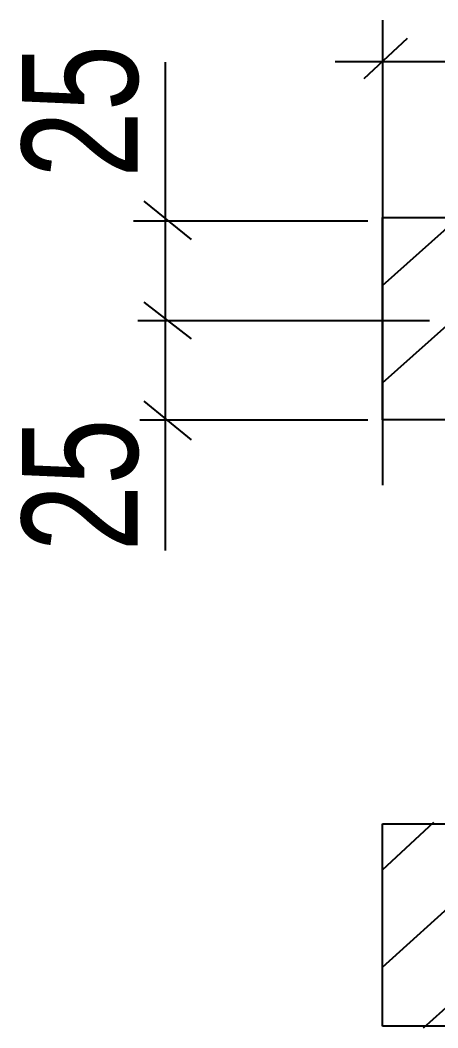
# Model space of a CAD drawing. Header units: millimetres. Extents: x -222 to 619, y -24 to 570.
# Drawn here: x 355.77 to 364.05, y -1.17 to 18.79 of the extents above; entities that cross this region are included whole.
import ezdxf

# ---------------------------------------------------------------- set-up
doc = ezdxf.new("R2010")
doc.units = ezdxf.units.MM
doc.styles.add('Arial Narrow', font='ARIALN.TTF', dxfattribs={"height": 0.2})

# ---------------------------------------------------------------- blocks, each defined once
blk = doc.blocks.new('0_TCM_4503_AIVD_AD_NOTE_BLOCK-43704914-58349')
at = {"color": 7, "linetype": 'Continuous'}
for p, q in [((362.949, 18.793), (362.949, 9.586)), ((363.438, 18.429), (362.582, 17.628)), ((362.012, 17.971), (370.073, 17.971)), ((358.641, 17.961), (358.641, 8.29)), ((358.222, 15.21), (359.16, 14.446)), ((362.664, 14.81), (358.019, 14.81)), ((362.949, 10.88), (362.949, 14.882)), ((362.949, 14.882), (373.584, 14.882)), ((362.949, 13.536), (364.416, 14.846)), ((362.949, 11.607), (366.575, 14.846)), ((358.222, 13.209), (359.16, 12.481)), ((358.1, 12.845), (363.886, 12.845)), ((358.222, 11.244), (359.16, 10.479)), ((358.141, 10.88), (362.664, 10.88)), ((373.584, 10.88), (362.949, 10.88)), ((362.949, 0.036), (366.127, 2.91)), ((362.949, 1.964), (363.968, 2.91)), ((362.949, -1.129), (362.949, 2.874)), ((362.949, 2.874), (373.584, 2.874)), ((363.764, -1.165), (368.287, 2.91)), ((373.584, -1.129), (362.949, -1.129))]:
    blk.add_line(p, q, dxfattribs=at)
at = {"color": 7, "linetype": 'Continuous', "style": 'Arial Narrow', "width": 0.9}
for p in [(358.1, 15.671), (358.1, 8.27)]:
    blk.add_text('25', height=2.2966, rotation=90, dxfattribs=at).set_placement(p)

msp = doc.modelspace()

# ---------------------------------------------------------------- block references
msp.add_blockref('0_TCM_4503_AIVD_AD_NOTE_BLOCK-43704914-58349', (0, 0))

doc.saveas('drawing.dxf')
